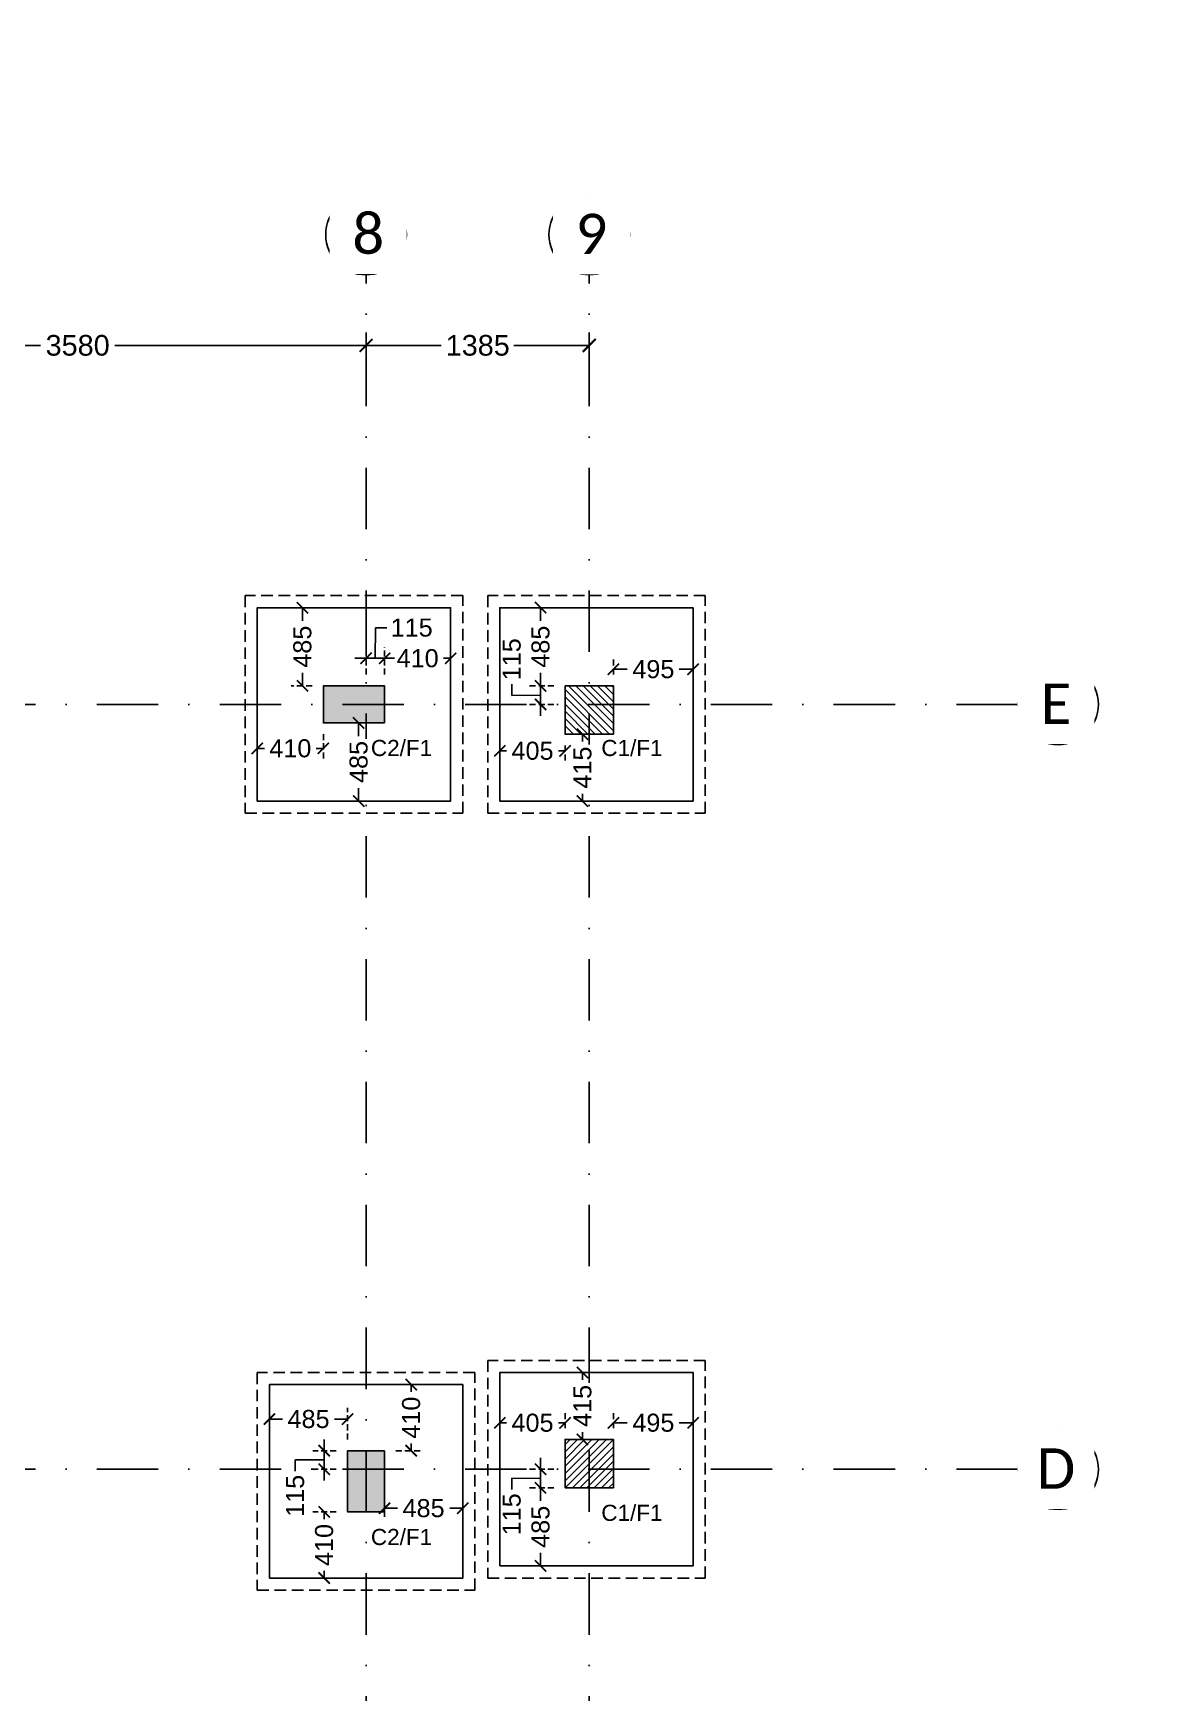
# Model space of a CAD drawing. Header units: millimetres. Extents: x -176651 to 954389, y -469666 to 486614.
# Drawn here: x 831881 to 838929, y 175768 to 186064 of the extents above; entities that cross this region are included whole.
import ezdxf
from ezdxf.xclip import XClip

# ---------------------------------------------------------------- set-up
doc = ezdxf.new("R2010")
doc.units = ezdxf.units.MM
doc.header["$LTSCALE"] = 150
doc.header["$XCLIPFRAME"] = 2
for name, pattern in [('1625E_Grid$0$DASHDOTX2', [50.8, 25.4, -12.7, 0, -12.7]), ('3BHK-W(SB)$0$HIDDEN', [0.375, 0.25, -0.125]), ('HIDDEN2', [4.7625, 3.175, -1.5875])]:
    doc.linetypes.add(name, pattern=pattern)
for name, color, linetype in [('1625E_Columns$0$ad-Column', 3, 'Continuous'), ('1625E_Columns$0$ad-Column Hatch', 125, 'Continuous'), ('1625E_Columns$0$ad-RCC', 3, 'Continuous'), ('1625E_Columns$0$ad-RCC Hatch', 125, 'Continuous'), ('1625E_Grid$0$ad-Grid', 8, '1625E_Grid$0$DASHDOTX2'), ('1625E_Grid$0$ad-Text main', 7, 'Continuous'), ('ad-Footing line', 2, 'Continuous'), ('ad-Foundation text', 4, 'Continuous'), ('ad-Internal Dimensions', 6, 'Continuous'), ('ad-PCC line', 8, 'HIDDEN2'), ("Plot's Boundary$0$ad-Road", 8, 'Continuous'), ("Plot's Boundary$0$ad-Road Hatch", 8, 'Continuous')]:
    doc.layers.add(name, color=color, linetype=linetype)
doc.layers.add('1625E_Grid$0$ad-Dimension', color=7, linetype='Continuous', lineweight=0, true_color=0x0000f9)
doc.styles.add('1625E_Grid$0$Standard', font='arial.ttf')
doc.styles.get("Standard").update_dxf_attribs({"font": 'arial.ttf'})
doc.dimstyles.new('1625E_Grid$0$A-75-DIM-INT (Framing)', dxfattribs={"dimscale": 100, "dimtxt": 1.6, "dimasz": 1, "dimexe": 1, "dimexo": 1, "dimgap": 0.5, "dimtad": 0, "dimdec": 0, "dimdsep": 46, "dimtxsty": '1625E_Grid$0$Standard', "dimblk": '1625E_Grid$0$_ArchTick', "dimcen": 0.025, "dimclrd": 5, "dimclre": 5, "dimclrt": 256, "dimazin": 2, "dimtfac": 1, "dimtdec": 0, "dimtmove": 1, "dimatfit": 0, "dimldrblk": '1625E_Grid$0$_ArchTick', "dimfxl": 1, "dimfxlon": 1, "dimtfill": 1, "dimtolj": 1, "dimtzin": 0, "dimarcsym": 0})
doc.dimstyles.new('A-75-DIM-INT (Framing)', dxfattribs={"dimscale": 100, "dimtxt": 1.6, "dimasz": 1, "dimexe": 1, "dimexo": 1, "dimgap": 0.5, "dimtad": 0, "dimdec": 0, "dimdsep": 46, "dimtxsty": 'Standard', "dimblk": 'ARCHTICK', "dimcen": 0.025, "dimclrd": 5, "dimclre": 5, "dimclrt": 256, "dimazin": 2, "dimtfac": 1, "dimtdec": 0, "dimtmove": 1, "dimatfit": 0, "dimldrblk": 'ARCHTICK', "dimfxl": 1, "dimfxlon": 1, "dimtfill": 1, "dimtolj": 1, "dimtzin": 0, "dimarcsym": 0})

# ---------------------------------------------------------------- blocks, each defined once
blk = doc.blocks.new('1625E_Grid$0$_ArchTick')
at = {"color": 0, "linetype": 'ByBlock', "const_width": 0.15}
blk.add_lwpolyline([(-0.5, -0.5), (0.5, 0.5)], dxfattribs=at)
blk = doc.blocks.new('*D253')
at = {"layer": '1625E_Grid$0$ad-Dimension', "lineweight": -2, "transparency": 16777216}
for p, q in [((8425, 15432), (8425, 15812)), ((12005, 15432), (12005, 15812)), ((8425, 15732), (9984, 15732)), ((12005, 15732), (10446, 15732))]:
    blk.add_line(p, q, dxfattribs=at)
at = {"layer": 'Defpoints', "color": 0, "transparency": 16777216}
for p in [(12005, 15732), (8425, 15352), (12005, 15352)]:
    blk.add_point(p, dxfattribs=at)
at = {"layer": '1625E_Grid$0$ad-Dimension', "lineweight": -2, "transparency": 16777216, "xscale": 80, "yscale": 80, "zscale": 80, "rotation": 180}
blk.add_blockref('1625E_Grid$0$_ArchTick', (8425, 15732), dxfattribs=at)
at = {"layer": '1625E_Grid$0$ad-Dimension', "lineweight": -2, "transparency": 16777216, "xscale": 80, "yscale": 80, "zscale": 80}
blk.add_blockref('1625E_Grid$0$_ArchTick', (12005, 15732), dxfattribs=at)
at = {"layer": '1625E_Grid$0$ad-Dimension', "transparency": 16777216, "insert": (10215, 15732), "char_height": 128, "attachment_point": 5, "style": '1625E_Grid$0$Standard', "bg_fill": 3, "box_fill_scale": 1.1, "bg_fill_color": 256, "bg_fill_true_color": 13158600, "bg_fill_transparency": 0}
blk.add_mtext('\\A1;3580', dxfattribs=at)
blk = doc.blocks.new('*D254')
at = {"layer": '1625E_Grid$0$ad-Dimension', "lineweight": -2, "transparency": 16777216}
for p, q in [((12005, 15432), (12005, 15812)), ((13390, 15432), (13390, 15812)), ((12005, 15732), (12472, 15732)), ((13390, 15732), (12923, 15732))]:
    blk.add_line(p, q, dxfattribs=at)
at = {"layer": 'Defpoints', "color": 0, "transparency": 16777216}
for p in [(13390, 15732), (12005, 15352), (13390, 15352)]:
    blk.add_point(p, dxfattribs=at)
at = {"layer": '1625E_Grid$0$ad-Dimension', "lineweight": -2, "transparency": 16777216, "xscale": 80, "yscale": 80, "zscale": 80, "rotation": 180}
blk.add_blockref('1625E_Grid$0$_ArchTick', (12005, 15732), dxfattribs=at)
at = {"layer": '1625E_Grid$0$ad-Dimension', "lineweight": -2, "transparency": 16777216, "xscale": 80, "yscale": 80, "zscale": 80}
blk.add_blockref('1625E_Grid$0$_ArchTick', (13390, 15732), dxfattribs=at)
at = {"layer": '1625E_Grid$0$ad-Dimension', "transparency": 16777216, "insert": (12698, 15732), "char_height": 128, "attachment_point": 5, "style": '1625E_Grid$0$Standard', "bg_fill": 3, "box_fill_scale": 1.1, "bg_fill_color": 256, "bg_fill_true_color": 13158600, "bg_fill_transparency": 0}
blk.add_mtext('\\A1;1385', dxfattribs=at)
blk = doc.blocks.new('1625E_Columns$0$A$C42b14ea2')
at = {"layer": '1625E_Columns$0$ad-RCC Hatch', "transparency": 33554687}
h = blk.add_hatch(dxfattribs=at)
h.set_pattern_fill('ANSI31', color=256, scale=10)
h.set_pattern_definition([(45, (13250, 8645), (-22.45064, 22.45064), [])])
h.paths.add_polyline_path([(0, 0), (300, 0), (300, 300), (0, 300)])
at = {"layer": '1625E_Columns$0$ad-RCC'}
blk.add_lwpolyline([(0, 0), (300, 0), (300, 300), (0, 300)], close=True, dxfattribs=at)
blk = doc.blocks.new('1625E_Columns$0$zw$6AA0')
at = {"layer": '1625E_Columns$0$ad-Column Hatch', "transparency": 33554687}
h = blk.add_hatch(color=256, dxfattribs=at)
h.dxf.hatch_style = 1
h.paths.add_polyline_path([(0, -230), (380, -230), (380, 0), (0, 0)])
at = {"layer": '1625E_Columns$0$ad-Column'}
blk.add_lwpolyline([(0, -230), (380, -230), (380, 0), (0, 0)], close=True, dxfattribs=at)
blk = doc.blocks.new('1625E_Columns')
at = {"layer": '1625E_Columns$0$ad-Column', "xscale": -1}
for p, rotation in [((12120, 13620), 359.9999999999997), ((11890, 8875), 90)]:
    blk.add_blockref('1625E_Columns$0$zw$6AA0', p, dxfattribs=dict(at, rotation=rotation))
at = {"layer": '1625E_Columns$0$ad-RCC', "xscale": -1, "rotation": 180}
blk.add_blockref('1625E_Columns$0$A$C42b14ea2', (13240, 13620), dxfattribs=at)
at = {"layer": '1625E_Columns$0$ad-RCC'}
blk.add_blockref('1625E_Columns$0$A$C42b14ea2', (13240, 8645), dxfattribs=at)
blk = doc.blocks.new('zw$D00E')
at = {"layer": 'ad-Footing line'}
for points in [[(-790, -715), (410, -715), (410, 485), (-790, 485)], [(715, -715), (1915, -715), (1915, 485), (715, 485)], [(715, -5460), (1915, -5460), (1915, -4260), (715, -4260)], [(-715, -5535), (485, -5535), (485, -4335), (-715, -4335)]]:
    blk.add_lwpolyline(points, close=True, dxfattribs=at)
at = {"layer": 'ad-PCC line', "ltscale": 0.15}
for points in [[(-865, -790), (485, -790), (485, 560), (-865, 560)], [(640, -790), (1990, -790), (1990, 560), (640, 560)], [(640, -5535), (1990, -5535), (1990, -4185), (640, -4185)], [(-790, -5610), (560, -5610), (560, -4260), (-790, -4260)]]:
    blk.add_lwpolyline(points, close=True, dxfattribs=at)
blk = doc.blocks.new('zw$3F63')
at = {"layer": 'ad-Foundation text', "char_height": 100, "width": 349.31, "attachment_point": 5}
for s, insert in [('\\pxt5;C2/F1', (105, -386)), ('\\pxt5;C1/F1', (1535, -386)), ('\\pxt5;C1/F1', (1535, -5131)), ('\\pxt5;C2/F1', (105, -5281))]:
    blk.add_mtext(s, dxfattribs=dict(at, insert=insert))
blk = doc.blocks.new('_ArchTick')
at = {"color": 0, "linetype": 'ByBlock', "const_width": 0.15}
blk.add_lwpolyline([(-0.5, -0.5), (0.5, 0.5)], dxfattribs=at)
blk = doc.blocks.new('*D17')
at = {"layer": 'ad-Internal Dimensions', "linetype": '3BHK-W(SB)$0$HIDDEN', "lineweight": -2, "transparency": 16777216}
for p, q in [((70, -4335), (235, -4335)), ((70, -4745), (235, -4745))]:
    blk.add_line(p, q, dxfattribs=at)
at = {"layer": 'ad-Internal Dimensions', "lineweight": -2, "transparency": 16777216}
for p, q in [((165, -4335), (165, -4379)), ((165, -4745), (165, -4701))]:
    blk.add_line(p, q, dxfattribs=at)
at = {"layer": 'Defpoints', "color": 0, "transparency": 16777216}
for p in [(0, -4335), (165, -4335), (0, -4745)]:
    blk.add_point(p, dxfattribs=at)
at = {"layer": 'ad-Internal Dimensions', "lineweight": -2, "transparency": 16777216, "xscale": 70, "yscale": 70, "zscale": 70}
for p, rotation in [((165, -4335), 90), ((165, -4745), 270)]:
    blk.add_blockref('_ArchTick', p, dxfattribs=dict(at, rotation=rotation))
at = {"layer": 'ad-Internal Dimensions', "transparency": 16777216, "insert": (165, -4540), "char_height": 112, "attachment_point": 5, "rotation": 90, "bg_fill": 3, "box_fill_scale": 1.1, "bg_fill_color": 257, "bg_fill_transparency": 0}
blk.add_mtext('\\A1;410', dxfattribs=at)
blk = doc.blocks.new('*D18')
at = {"layer": 'ad-Internal Dimensions', "lineweight": -2, "transparency": 16777216}
for p, q in [((-375, -4745), (-375, -4675)), ((-555, -4871), (-555, -4801)), ((-555, -4801), (-375, -4802)), ((-375, -4745), (-375, -4860)), ((-375, -4860), (-375, -4930))]:
    blk.add_line(p, q, dxfattribs=at)
at = {"layer": 'ad-Internal Dimensions', "linetype": '3BHK-W(SB)$0$HIDDEN', "lineweight": -2, "transparency": 16777216}
for p, q in [((-300, -4745), (-445, -4745)), ((-300, -4860), (-445, -4860))]:
    blk.add_line(p, q, dxfattribs=at)
at = {"layer": 'Defpoints', "color": 0, "transparency": 16777216}
for p in [(-230, -4745), (-375, -4860), (-230, -4860)]:
    blk.add_point(p, dxfattribs=at)
at = {"layer": 'ad-Internal Dimensions', "lineweight": -2, "transparency": 16777216, "xscale": 70, "yscale": 70, "zscale": 70}
for p, rotation in [((-375, -4745), 270), ((-375, -4860), 90)]:
    blk.add_blockref('_ArchTick', p, dxfattribs=dict(at, rotation=rotation))
at = {"layer": 'ad-Internal Dimensions', "transparency": 16777216, "insert": (-555, -5025), "char_height": 112, "attachment_point": 5, "rotation": 90, "bg_fill": 3, "box_fill_scale": 1.1, "bg_fill_color": 257, "bg_fill_transparency": 0}
blk.add_mtext('\\A1;115', dxfattribs=at)
blk = doc.blocks.new('*D19')
at = {"layer": 'ad-Internal Dimensions', "linetype": '3BHK-W(SB)$0$HIDDEN', "lineweight": -2, "transparency": 16777216}
for p, q in [((-300, -5125), (-445, -5125)), ((-300, -5535), (-445, -5535))]:
    blk.add_line(p, q, dxfattribs=at)
at = {"layer": 'ad-Internal Dimensions', "lineweight": -2, "transparency": 16777216}
for p, q in [((-375, -5125), (-375, -5169)), ((-375, -5535), (-375, -5491))]:
    blk.add_line(p, q, dxfattribs=at)
at = {"layer": 'Defpoints', "color": 0, "transparency": 16777216}
for p in [(-230, -5125), (-375, -5535), (-230, -5535)]:
    blk.add_point(p, dxfattribs=at)
at = {"layer": 'ad-Internal Dimensions', "lineweight": -2, "transparency": 16777216, "xscale": 70, "yscale": 70, "zscale": 70}
for p, rotation in [((-375, -5125), 90), ((-375, -5535), 270)]:
    blk.add_blockref('_ArchTick', p, dxfattribs=dict(at, rotation=rotation))
at = {"layer": 'ad-Internal Dimensions', "transparency": 16777216, "insert": (-375, -5330), "char_height": 112, "attachment_point": 5, "rotation": 90, "bg_fill": 3, "box_fill_scale": 1.1, "bg_fill_color": 257, "bg_fill_transparency": 0}
blk.add_mtext('\\A1;410', dxfattribs=at)
blk = doc.blocks.new('*D20')
at = {"layer": 'ad-Internal Dimensions', "linetype": '3BHK-W(SB)$0$HIDDEN', "lineweight": -2, "transparency": 16777216}
for p, q in [((-715, -4675), (-715, -4479)), ((-230, -4675), (-230, -4479))]:
    blk.add_line(p, q, dxfattribs=at)
at = {"layer": 'ad-Internal Dimensions', "lineweight": -2, "transparency": 16777216}
for p, q in [((-715, -4549), (-634, -4549)), ((-230, -4549), (-311, -4549))]:
    blk.add_line(p, q, dxfattribs=at)
at = {"layer": 'Defpoints', "color": 0, "transparency": 16777216}
for p in [(-715, -4549), (-715, -4745), (-230, -4745)]:
    blk.add_point(p, dxfattribs=at)
at = {"layer": 'ad-Internal Dimensions', "lineweight": -2, "transparency": 16777216, "xscale": 70, "yscale": 70, "zscale": 70, "rotation": 180}
blk.add_blockref('_ArchTick', (-715, -4549), dxfattribs=at)
at = {"layer": 'ad-Internal Dimensions', "lineweight": -2, "transparency": 16777216, "xscale": 70, "yscale": 70, "zscale": 70}
blk.add_blockref('_ArchTick', (-230, -4549), dxfattribs=at)
at = {"layer": 'ad-Internal Dimensions', "transparency": 16777216, "insert": (-472, -4549), "char_height": 112, "attachment_point": 5, "bg_fill": 3, "box_fill_scale": 1.1, "bg_fill_color": 257, "bg_fill_transparency": 0}
blk.add_mtext('\\A1;485', dxfattribs=at)
blk = doc.blocks.new('*D21')
at = {"layer": 'ad-Internal Dimensions', "linetype": '3BHK-W(SB)$0$HIDDEN', "lineweight": -2, "transparency": 16777216}
for p, q in [((0, -5005), (0, -5172)), ((485, -5005), (485, -5172))]:
    blk.add_line(p, q, dxfattribs=at)
at = {"layer": 'ad-Internal Dimensions', "lineweight": -2, "transparency": 16777216}
for p, q in [((0, -5102), (81, -5102)), ((485, -5102), (404, -5102))]:
    blk.add_line(p, q, dxfattribs=at)
at = {"layer": 'Defpoints', "color": 0, "transparency": 16777216}
for p in [(0, -4935), (485, -4935), (485, -5102)]:
    blk.add_point(p, dxfattribs=at)
at = {"layer": 'ad-Internal Dimensions', "lineweight": -2, "transparency": 16777216, "xscale": 70, "yscale": 70, "zscale": 70, "rotation": 180}
blk.add_blockref('_ArchTick', (0, -5102), dxfattribs=at)
at = {"layer": 'ad-Internal Dimensions', "lineweight": -2, "transparency": 16777216, "xscale": 70, "yscale": 70, "zscale": 70}
blk.add_blockref('_ArchTick', (485, -5102), dxfattribs=at)
at = {"layer": 'ad-Internal Dimensions', "transparency": 16777216, "insert": (242, -5102), "char_height": 112, "attachment_point": 5, "bg_fill": 3, "box_fill_scale": 1.1, "bg_fill_color": 257, "bg_fill_transparency": 0}
blk.add_mtext('\\A1;485', dxfattribs=at)
blk = doc.blocks.new('*D31')
at = {"layer": 'ad-Internal Dimensions', "lineweight": -2, "transparency": 16777216}
for p, q in [((968, -4860), (968, -4790)), ((789, -4986), (789, -4916)), ((789, -4916), (968, -4918)), ((968, -4975), (968, -4860)), ((968, -4975), (968, -5045))]:
    blk.add_line(p, q, dxfattribs=at)
at = {"layer": 'ad-Internal Dimensions', "linetype": '3BHK-W(SB)$0$HIDDEN', "lineweight": -2, "transparency": 16777216}
for p, q in [((1050, -4860), (898, -4860)), ((1050, -4975), (898, -4975))]:
    blk.add_line(p, q, dxfattribs=at)
at = {"layer": 'Defpoints', "color": 0, "transparency": 16777216}
for p in [(968, -4860), (1120, -4860), (1120, -4975)]:
    blk.add_point(p, dxfattribs=at)
at = {"layer": 'ad-Internal Dimensions', "lineweight": -2, "transparency": 16777216, "xscale": 70, "yscale": 70, "zscale": 70}
for p, rotation in [((968, -4860), 270), ((968, -4975), 90)]:
    blk.add_blockref('_ArchTick', p, dxfattribs=dict(at, rotation=rotation))
at = {"layer": 'ad-Internal Dimensions', "transparency": 16777216, "insert": (789, -5140), "char_height": 112, "attachment_point": 5, "rotation": 90, "bg_fill": 3, "box_fill_scale": 1.1, "bg_fill_color": 257, "bg_fill_transparency": 0}
blk.add_mtext('\\A1;115', dxfattribs=at)
blk = doc.blocks.new('*D32')
at = {"layer": 'ad-Internal Dimensions', "linetype": '3BHK-W(SB)$0$HIDDEN', "lineweight": -2, "transparency": 16777216}
for p, q in [((1050, -4975), (898, -4975)), ((1060, -5460), (898, -5460))]:
    blk.add_line(p, q, dxfattribs=at)
at = {"layer": 'ad-Internal Dimensions', "lineweight": -2, "transparency": 16777216}
for p, q in [((968, -4975), (968, -5056)), ((968, -5460), (968, -5379))]:
    blk.add_line(p, q, dxfattribs=at)
at = {"layer": 'Defpoints', "color": 0, "transparency": 16777216}
for p in [(1120, -4975), (968, -5460), (1130, -5460)]:
    blk.add_point(p, dxfattribs=at)
at = {"layer": 'ad-Internal Dimensions', "lineweight": -2, "transparency": 16777216, "xscale": 70, "yscale": 70, "zscale": 70}
for p, rotation in [((968, -4975), 90), ((968, -5460), 270)]:
    blk.add_blockref('_ArchTick', p, dxfattribs=dict(at, rotation=rotation))
at = {"layer": 'ad-Internal Dimensions', "transparency": 16777216, "insert": (968, -5217), "char_height": 112, "attachment_point": 5, "rotation": 90, "bg_fill": 3, "box_fill_scale": 1.1, "bg_fill_color": 257, "bg_fill_transparency": 0}
blk.add_mtext('\\A1;485', dxfattribs=at)
blk = doc.blocks.new('*D33')
at = {"layer": 'ad-Internal Dimensions', "linetype": '3BHK-W(SB)$0$HIDDEN', "lineweight": -2, "transparency": 16777216}
for p, q in [((1200, -4260), (1298, -4260)), ((1190, -4675), (1298, -4675))]:
    blk.add_line(p, q, dxfattribs=at)
at = {"layer": 'ad-Internal Dimensions', "lineweight": -2, "transparency": 16777216}
for p, q in [((1228, -4260), (1228, -4306)), ((1228, -4675), (1228, -4629))]:
    blk.add_line(p, q, dxfattribs=at)
at = {"layer": 'Defpoints', "color": 0, "transparency": 16777216}
for p in [(1130, -4260), (1228, -4260), (1120, -4675)]:
    blk.add_point(p, dxfattribs=at)
at = {"layer": 'ad-Internal Dimensions', "lineweight": -2, "transparency": 16777216, "xscale": 70, "yscale": 70, "zscale": 70}
for p, rotation in [((1228, -4260), 90), ((1228, -4675), 270)]:
    blk.add_blockref('_ArchTick', p, dxfattribs=dict(at, rotation=rotation))
at = {"layer": 'ad-Internal Dimensions', "transparency": 16777216, "insert": (1228, -4467), "char_height": 112, "attachment_point": 5, "rotation": 90, "bg_fill": 3, "box_fill_scale": 1.1, "bg_fill_color": 257, "bg_fill_transparency": 0}
blk.add_mtext('\\A1;415', dxfattribs=at)
blk = doc.blocks.new('*D34')
at = {"layer": 'ad-Internal Dimensions', "linetype": '3BHK-W(SB)$0$HIDDEN', "lineweight": -2, "transparency": 16777216}
for p, q in [((1420, -4605), (1420, -4502)), ((1915, -4605), (1915, -4502))]:
    blk.add_line(p, q, dxfattribs=at)
at = {"layer": 'ad-Internal Dimensions', "lineweight": -2, "transparency": 16777216}
for p, q in [((1420, -4572), (1506, -4572)), ((1915, -4572), (1829, -4572))]:
    blk.add_line(p, q, dxfattribs=at)
at = {"layer": 'Defpoints', "color": 0, "transparency": 16777216}
for p in [(1915, -4572), (1420, -4675), (1915, -4675)]:
    blk.add_point(p, dxfattribs=at)
at = {"layer": 'ad-Internal Dimensions', "lineweight": -2, "transparency": 16777216, "xscale": 70, "yscale": 70, "zscale": 70, "rotation": 180}
blk.add_blockref('_ArchTick', (1420, -4572), dxfattribs=at)
at = {"layer": 'ad-Internal Dimensions', "lineweight": -2, "transparency": 16777216, "xscale": 70, "yscale": 70, "zscale": 70}
blk.add_blockref('_ArchTick', (1915, -4572), dxfattribs=at)
at = {"layer": 'ad-Internal Dimensions', "transparency": 16777216, "insert": (1668, -4572), "char_height": 112, "attachment_point": 5, "bg_fill": 3, "box_fill_scale": 1.1, "bg_fill_color": 257, "bg_fill_transparency": 0}
blk.add_mtext('\\A1;495', dxfattribs=at)
blk = doc.blocks.new('*D35')
at = {"layer": 'ad-Internal Dimensions', "linetype": '3BHK-W(SB)$0$HIDDEN', "lineweight": -2, "transparency": 16777216}
for p, q in [((715, -4605), (715, -4502)), ((1120, -4605), (1120, -4502))]:
    blk.add_line(p, q, dxfattribs=at)
at = {"layer": 'ad-Internal Dimensions', "lineweight": -2, "transparency": 16777216}
for p, q in [((715, -4572), (756, -4572)), ((1120, -4572), (1079, -4572))]:
    blk.add_line(p, q, dxfattribs=at)
at = {"layer": 'Defpoints', "color": 0, "transparency": 16777216}
for p in [(715, -4572), (715, -4675), (1120, -4675)]:
    blk.add_point(p, dxfattribs=at)
at = {"layer": 'ad-Internal Dimensions', "lineweight": -2, "transparency": 16777216, "xscale": 70, "yscale": 70, "zscale": 70, "rotation": 180}
blk.add_blockref('_ArchTick', (715, -4572), dxfattribs=at)
at = {"layer": 'ad-Internal Dimensions', "lineweight": -2, "transparency": 16777216, "xscale": 70, "yscale": 70, "zscale": 70}
blk.add_blockref('_ArchTick', (1120, -4572), dxfattribs=at)
at = {"layer": 'ad-Internal Dimensions', "transparency": 16777216, "insert": (918, -4572), "char_height": 112, "attachment_point": 5, "bg_fill": 3, "box_fill_scale": 1.1, "bg_fill_color": 257, "bg_fill_transparency": 0}
blk.add_mtext('\\A1;405', dxfattribs=at)
blk = doc.blocks.new('*D36')
at = {"layer": 'ad-Internal Dimensions', "lineweight": -2, "transparency": 16777216}
for p, q in [((789, 11), (789, -59)), ((968, 0), (968, 70)), ((968, 0), (968, -115)), ((789, -59), (968, -57)), ((968, -115), (968, -185))]:
    blk.add_line(p, q, dxfattribs=at)
at = {"layer": 'ad-Internal Dimensions', "linetype": '3BHK-W(SB)$0$HIDDEN', "lineweight": -2, "transparency": 16777216}
for p, q in [((1050, 0), (898, 0)), ((1050, -115), (898, -115))]:
    blk.add_line(p, q, dxfattribs=at)
at = {"layer": 'Defpoints', "color": 0, "transparency": 16777216}
for p in [(1120, 0), (968, -115), (1120, -115)]:
    blk.add_point(p, dxfattribs=at)
at = {"layer": 'ad-Internal Dimensions', "lineweight": -2, "transparency": 16777216, "xscale": 70, "yscale": 70, "zscale": 70}
for p, rotation in [((968, 0), 270), ((968, -115), 90)]:
    blk.add_blockref('_ArchTick', p, dxfattribs=dict(at, rotation=rotation))
at = {"layer": 'ad-Internal Dimensions', "transparency": 16777216, "insert": (789, 165), "char_height": 112, "attachment_point": 5, "rotation": 90, "bg_fill": 3, "box_fill_scale": 1.1, "bg_fill_color": 257, "bg_fill_transparency": 0}
blk.add_mtext('\\A1;115', dxfattribs=at)
blk = doc.blocks.new('*D37')
at = {"layer": 'ad-Internal Dimensions', "linetype": '3BHK-W(SB)$0$HIDDEN', "lineweight": -2, "transparency": 16777216}
for p, q in [((1060, 485), (898, 485)), ((1050, 0), (898, 0))]:
    blk.add_line(p, q, dxfattribs=at)
at = {"layer": 'ad-Internal Dimensions', "lineweight": -2, "transparency": 16777216}
for p, q in [((968, 485), (968, 404)), ((968, 0), (968, 81))]:
    blk.add_line(p, q, dxfattribs=at)
at = {"layer": 'Defpoints', "color": 0, "transparency": 16777216}
for p in [(968, 485), (1130, 485), (1120, 0)]:
    blk.add_point(p, dxfattribs=at)
at = {"layer": 'ad-Internal Dimensions', "lineweight": -2, "transparency": 16777216, "xscale": 70, "yscale": 70, "zscale": 70}
for p, rotation in [((968, 485), 89.99999999999999), ((968, 0), 270)]:
    blk.add_blockref('_ArchTick', p, dxfattribs=dict(at, rotation=rotation))
at = {"layer": 'ad-Internal Dimensions', "transparency": 16777216, "insert": (968, 243), "char_height": 112, "attachment_point": 5, "rotation": 90, "bg_fill": 3, "box_fill_scale": 1.1, "bg_fill_color": 257, "bg_fill_transparency": 0}
blk.add_mtext('\\A1;485', dxfattribs=at)
blk = doc.blocks.new('*D38')
at = {"layer": 'ad-Internal Dimensions', "linetype": '3BHK-W(SB)$0$HIDDEN', "lineweight": -2, "transparency": 16777216}
for p, q in [((1200, -300), (1298, -300)), ((1200, -715), (1298, -715))]:
    blk.add_line(p, q, dxfattribs=at)
at = {"layer": 'ad-Internal Dimensions', "lineweight": -2, "transparency": 16777216}
for p, q in [((1228, -300), (1228, -346)), ((1228, -715), (1228, -669))]:
    blk.add_line(p, q, dxfattribs=at)
at = {"layer": 'Defpoints', "color": 0, "transparency": 16777216}
for p in [(1130, -300), (1130, -715), (1228, -715)]:
    blk.add_point(p, dxfattribs=at)
at = {"layer": 'ad-Internal Dimensions', "lineweight": -2, "transparency": 16777216, "xscale": 70, "yscale": 70, "zscale": 70}
for p, rotation in [((1228, -300), 90), ((1228, -715), 270)]:
    blk.add_blockref('_ArchTick', p, dxfattribs=dict(at, rotation=rotation))
at = {"layer": 'ad-Internal Dimensions', "transparency": 16777216, "insert": (1228, -507), "char_height": 112, "attachment_point": 5, "rotation": 90, "bg_fill": 3, "box_fill_scale": 1.1, "bg_fill_color": 257, "bg_fill_transparency": 0}
blk.add_mtext('\\A1;415', dxfattribs=at)
blk = doc.blocks.new('*D39')
at = {"layer": 'ad-Internal Dimensions', "linetype": '3BHK-W(SB)$0$HIDDEN', "lineweight": -2, "transparency": 16777216}
for p, q in [((1420, 70), (1420, 173)), ((1915, 70), (1915, 173))]:
    blk.add_line(p, q, dxfattribs=at)
at = {"layer": 'ad-Internal Dimensions', "lineweight": -2, "transparency": 16777216}
for p, q in [((1420, 103), (1506, 103)), ((1915, 103), (1829, 103))]:
    blk.add_line(p, q, dxfattribs=at)
at = {"layer": 'Defpoints', "color": 0, "transparency": 16777216}
for p in [(1915, 103), (1420, 0), (1915, 0)]:
    blk.add_point(p, dxfattribs=at)
at = {"layer": 'ad-Internal Dimensions', "lineweight": -2, "transparency": 16777216, "xscale": 70, "yscale": 70, "zscale": 70, "rotation": 180}
blk.add_blockref('_ArchTick', (1420, 103), dxfattribs=at)
at = {"layer": 'ad-Internal Dimensions', "lineweight": -2, "transparency": 16777216, "xscale": 70, "yscale": 70, "zscale": 70}
blk.add_blockref('_ArchTick', (1915, 103), dxfattribs=at)
at = {"layer": 'ad-Internal Dimensions', "transparency": 16777216, "insert": (1668, 103), "char_height": 112, "attachment_point": 5, "bg_fill": 3, "box_fill_scale": 1.1, "bg_fill_color": 257, "bg_fill_transparency": 0}
blk.add_mtext('\\A1;495', dxfattribs=at)
blk = doc.blocks.new('*D40')
at = {"layer": 'ad-Internal Dimensions', "linetype": '3BHK-W(SB)$0$HIDDEN', "lineweight": -2, "transparency": 16777216}
for p, q in [((715, -370), (715, -473)), ((1120, -370), (1120, -473))]:
    blk.add_line(p, q, dxfattribs=at)
at = {"layer": 'ad-Internal Dimensions', "lineweight": -2, "transparency": 16777216}
for p, q in [((715, -403), (756, -403)), ((1120, -403), (1079, -403))]:
    blk.add_line(p, q, dxfattribs=at)
at = {"layer": 'Defpoints', "color": 0, "transparency": 16777216}
for p in [(715, -300), (1120, -300), (715, -403)]:
    blk.add_point(p, dxfattribs=at)
at = {"layer": 'ad-Internal Dimensions', "lineweight": -2, "transparency": 16777216, "xscale": 70, "yscale": 70, "zscale": 70, "rotation": 180}
blk.add_blockref('_ArchTick', (715, -403), dxfattribs=at)
at = {"layer": 'ad-Internal Dimensions', "lineweight": -2, "transparency": 16777216, "xscale": 70, "yscale": 70, "zscale": 70}
blk.add_blockref('_ArchTick', (1120, -403), dxfattribs=at)
at = {"layer": 'ad-Internal Dimensions', "transparency": 16777216, "insert": (918, -403), "char_height": 112, "attachment_point": 5, "bg_fill": 3, "box_fill_scale": 1.1, "bg_fill_color": 257, "bg_fill_transparency": 0}
blk.add_mtext('\\A1;405', dxfattribs=at)
blk = doc.blocks.new('*D74')
at = {"layer": 'ad-Internal Dimensions', "lineweight": -2, "transparency": 16777216}
for p, q in [((-56, 361), (-58, 171)), ((14, 361), (-56, 361)), ((-115, 171), (-185, 171)), ((0, 171), (-115, 171)), ((0, 171), (70, 171))]:
    blk.add_line(p, q, dxfattribs=at)
at = {"layer": 'ad-Internal Dimensions', "linetype": '3BHK-W(SB)$0$HIDDEN', "lineweight": -2, "transparency": 16777216}
for p, q in [((-115, 70), (-115, 241)), ((0, 70), (0, 241))]:
    blk.add_line(p, q, dxfattribs=at)
at = {"layer": 'Defpoints', "color": 0, "transparency": 16777216}
for p in [(-115, 171), (-115, 0), (0, 0)]:
    blk.add_point(p, dxfattribs=at)
at = {"layer": 'ad-Internal Dimensions', "lineweight": -2, "transparency": 16777216, "xscale": 70, "yscale": 70, "zscale": 70}
blk.add_blockref('_ArchTick', (-115, 171), dxfattribs=at)
at = {"layer": 'ad-Internal Dimensions', "lineweight": -2, "transparency": 16777216, "xscale": 70, "yscale": 70, "zscale": 70, "rotation": 180}
blk.add_blockref('_ArchTick', (0, 171), dxfattribs=at)
at = {"layer": 'ad-Internal Dimensions', "transparency": 16777216, "insert": (168, 361), "char_height": 112, "attachment_point": 5, "bg_fill": 3, "box_fill_scale": 1.1, "bg_fill_color": 257, "bg_fill_transparency": 0}
blk.add_mtext('\\A1;115', dxfattribs=at)
blk = doc.blocks.new('*D75')
at = {"layer": 'ad-Internal Dimensions', "linetype": '3BHK-W(SB)$0$HIDDEN', "lineweight": -2, "transparency": 16777216}
for p, q in [((-161, -230), (-231, -230)), ((-161, -715), (-231, -715))]:
    blk.add_line(p, q, dxfattribs=at)
at = {"layer": 'ad-Internal Dimensions', "lineweight": -2, "transparency": 16777216}
for p, q in [((-161, -230), (-161, -311)), ((-161, -715), (-161, -634))]:
    blk.add_line(p, q, dxfattribs=at)
at = {"layer": 'Defpoints', "color": 0, "transparency": 16777216}
for p in [(-100, -230), (-161, -715), (-100, -715)]:
    blk.add_point(p, dxfattribs=at)
at = {"layer": 'ad-Internal Dimensions', "lineweight": -2, "transparency": 16777216, "xscale": 70, "yscale": 70, "zscale": 70}
for p, rotation in [((-161, -230), 90), ((-161, -715), 270)]:
    blk.add_blockref('_ArchTick', p, dxfattribs=dict(at, rotation=rotation))
at = {"layer": 'ad-Internal Dimensions', "transparency": 16777216, "insert": (-161, -472), "char_height": 112, "attachment_point": 5, "rotation": 90, "bg_fill": 3, "box_fill_scale": 1.1, "bg_fill_color": 257, "bg_fill_transparency": 0}
blk.add_mtext('\\A1;485', dxfattribs=at)
blk = doc.blocks.new('*D76')
at = {"layer": 'ad-Internal Dimensions', "linetype": '3BHK-W(SB)$0$HIDDEN', "lineweight": -2, "transparency": 16777216}
for p, q in [((-790, -300), (-790, -458)), ((-380, -300), (-380, -458))]:
    blk.add_line(p, q, dxfattribs=at)
at = {"layer": 'ad-Internal Dimensions', "lineweight": -2, "transparency": 16777216}
for p, q in [((-790, -388), (-746, -388)), ((-380, -388), (-424, -388))]:
    blk.add_line(p, q, dxfattribs=at)
at = {"layer": 'Defpoints', "color": 0, "transparency": 16777216}
for p in [(-790, -230), (-380, -230), (-790, -388)]:
    blk.add_point(p, dxfattribs=at)
at = {"layer": 'ad-Internal Dimensions', "lineweight": -2, "transparency": 16777216, "xscale": 70, "yscale": 70, "zscale": 70, "rotation": 180}
blk.add_blockref('_ArchTick', (-790, -388), dxfattribs=at)
at = {"layer": 'ad-Internal Dimensions', "lineweight": -2, "transparency": 16777216, "xscale": 70, "yscale": 70, "zscale": 70}
blk.add_blockref('_ArchTick', (-380, -388), dxfattribs=at)
at = {"layer": 'ad-Internal Dimensions', "transparency": 16777216, "insert": (-585, -388), "char_height": 112, "attachment_point": 5, "bg_fill": 3, "box_fill_scale": 1.1, "bg_fill_color": 257, "bg_fill_transparency": 0}
blk.add_mtext('\\A1;410', dxfattribs=at)
blk = doc.blocks.new('*D77')
at = {"layer": 'ad-Internal Dimensions', "linetype": '3BHK-W(SB)$0$HIDDEN', "lineweight": -2, "transparency": 16777216}
for p, q in [((0, 70), (0, 241)), ((410, 70), (410, 241))]:
    blk.add_line(p, q, dxfattribs=at)
at = {"layer": 'ad-Internal Dimensions', "lineweight": -2, "transparency": 16777216}
for p, q in [((0, 171), (44, 171)), ((410, 171), (366, 171))]:
    blk.add_line(p, q, dxfattribs=at)
at = {"layer": 'Defpoints', "color": 0, "transparency": 16777216}
for p in [(0, 171), (0, 0), (410, 0)]:
    blk.add_point(p, dxfattribs=at)
at = {"layer": 'ad-Internal Dimensions', "lineweight": -2, "transparency": 16777216, "xscale": 70, "yscale": 70, "zscale": 70, "rotation": 180}
blk.add_blockref('_ArchTick', (0, 171), dxfattribs=at)
at = {"layer": 'ad-Internal Dimensions', "lineweight": -2, "transparency": 16777216, "xscale": 70, "yscale": 70, "zscale": 70}
blk.add_blockref('_ArchTick', (410, 171), dxfattribs=at)
at = {"layer": 'ad-Internal Dimensions', "transparency": 16777216, "insert": (205, 171), "char_height": 112, "attachment_point": 5, "bg_fill": 3, "box_fill_scale": 1.1, "bg_fill_color": 257, "bg_fill_transparency": 0}
blk.add_mtext('\\A1;410', dxfattribs=at)
blk = doc.blocks.new('*D78')
at = {"layer": 'ad-Internal Dimensions', "linetype": '3BHK-W(SB)$0$HIDDEN', "lineweight": -2, "transparency": 16777216}
for p, q in [((-450, 485), (-580, 485)), ((-450, 0), (-580, 0))]:
    blk.add_line(p, q, dxfattribs=at)
at = {"layer": 'ad-Internal Dimensions', "lineweight": -2, "transparency": 16777216}
for p, q in [((-510, 485), (-510, 404)), ((-510, 0), (-510, 81))]:
    blk.add_line(p, q, dxfattribs=at)
at = {"layer": 'Defpoints', "color": 0, "transparency": 16777216}
for p in [(-510, 485), (-380, 485), (-380, 0)]:
    blk.add_point(p, dxfattribs=at)
at = {"layer": 'ad-Internal Dimensions', "lineweight": -2, "transparency": 16777216, "xscale": 70, "yscale": 70, "zscale": 70}
for p, rotation in [((-510, 485), 90), ((-510, 0), 270)]:
    blk.add_blockref('_ArchTick', p, dxfattribs=dict(at, rotation=rotation))
at = {"layer": 'ad-Internal Dimensions', "transparency": 16777216, "insert": (-510, 243), "char_height": 112, "attachment_point": 5, "rotation": 90, "bg_fill": 3, "box_fill_scale": 1.1, "bg_fill_color": 257, "bg_fill_transparency": 0}
blk.add_mtext('\\A1;485', dxfattribs=at)
blk = doc.blocks.new("Plot's Boundary$0$A$C4fb60e89")
at = {"layer": "Plot's Boundary$0$ad-Road Hatch", "ltscale": 5, "transparency": 33554687}
h = blk.add_hatch(dxfattribs=at)
h.set_pattern_fill('AR-HBONE', color=256, scale=15)
h.set_pattern_definition([(45, (-193247.7, -428758.8), (0, 2155.2615), [4572, -1524]), (135, (-192170.1, -427681.1), (2e-13, 2155.2615), [4572, -1524])])
h.paths.add_polyline_path([(175594, -250241), (169178, -249341), (167473, -249057), (167473, -138694), (101313, -138694), (101313, -199954), (101308, -237995), (101040, -268291), (101008, -280968), (101066, -293684), (101243, -311127), (100910, -319344), (100949, -333937), (100669, -366960), (100727, -390983), (100669, -404586), (100538, -420418), (100467, -428759), (92426, -427265), (92163, -427209), (92163, -321454), (24803, -321454), (24803, -412961), (15653, -411029), (15654, -321452), (-19535, -321452), (-34427, -319477), (-65207, -315395), (-171770, -301268), (-185854, -298333), (-193248, -296832), (-193244, -292908), (-191914, -285219), (-191839, -284679), (-183397, -286393), (-169723, -289243), (-53141, -304698), (-18730, -309262), (15653, -309262), (15653, 703), (24803, 1115), (24803, -129544), (92163, -129544), (92163, 15133), (101313, 17713), (101313, -129544), (167473, -129544), (167473, 35552), (175738, 37855), (175849, 28595), (175836, 25947), (175777, 14040), (175855, 2316), (175660, -18036), (175731, -34039), (175718, -46839), (175673, -63402), (175816, -82072), (175542, -106356), (175490, -124641), (175575, -145019), (175731, -168892), (175797, -181269), (175797, -192667), (175744, -208200), (175829, -223277), (175888, -234871)])
h.paths.add_polyline_path([(24803, -309264), (92163, -309264), (92163, -138694), (24803, -138694)], flags=16)
blk = doc.blocks.new("Plot's Boundary")
at = {"layer": "Plot's Boundary$0$ad-Road", "ltscale": 5}
blk.add_blockref("Plot's Boundary$0$A$C4fb60e89", (191839, 428759), dxfattribs=at)
blk = doc.blocks.new('1625E_Grid')
at = {"layer": '1625E_Grid$0$ad-Grid', "ltscale": 0.1}
for points in [[(12005, -4460), (12005, 16170)], [(13390, -4460), (13390, 16170)], [(16050, 13505), (-1950, 13505)], [(16050, 8760), (-1950, 8760)]]:
    blk.add_lwpolyline(points, dxfattribs=at)
at = {"layer": '1625E_Grid$0$ad-Grid', "color": 7, "linetype": 'ByBlock'}
for centre in [(12005, 16420), (13390, 16420), (16300, 13505), (16300, 8760)]:
    blk.add_circle(centre, 250, dxfattribs=at)
at = {"layer": '1625E_Grid$0$ad-Text main', "char_height": 250, "width": 227.385, "attachment_point": 5, "style": '1625E_Grid$0$Standard', "bg_fill": 2}
for s, insert in [('{\\fCalibri|b0|i0|c0|p34;8}', (12018.5, 16424)), ('{\\fCalibri|b0|i0|c0|p34;9}', (13403.5, 16424)), ('{\\fCalibri|b0|i0|c0|p34;E}', (16286.5, 13509)), ('{\\fCalibri|b0|i0|c0|p34;D}', (16286.5, 8764))]:
    blk.add_mtext(s, dxfattribs=dict(at, insert=insert))
at = {"layer": '1625E_Grid$0$ad-Dimension'}
dim = blk.add_linear_dim(base=(12005, 15732.4), p1=(8425, 15352.3), p2=(12005, 15352.3), dimstyle='1625E_Grid$0$A-75-DIM-INT (Framing)', override={"dimscale": 80, "dimblk": '1625E_Grid$0$_ArchTick', "dimclrd": 256, "dimclre": 256, "dimfxl": 10, "dimtfill": 1, "dimtfillclr": 0}, dxfattribs=at)
dim.commit()
dim.dimension.update_dxf_attribs({"geometry": '*D253', "text_midpoint": (10215, 15732.4)})
dim = blk.add_linear_dim(base=(13390, 15732.4), p1=(12005, 15352.3), p2=(13390, 15352.3), dimstyle='1625E_Grid$0$A-75-DIM-INT (Framing)', override={"dimscale": 80, "dimblk": '1625E_Grid$0$_ArchTick', "dimclrd": 256, "dimclre": 256, "dimfxl": 10, "dimtfill": 1, "dimtfillclr": 0}, dxfattribs=at)
dim.commit()
dim.dimension.update_dxf_attribs({"geometry": '*D254', "text_midpoint": (12697.5, 15732.4)})
blk = doc.blocks.new('zw$6FB5')
at = {"layer": 'ad-Internal Dimensions'}
for base, p1, p2, angle, picture, middle in [((-509.8, 485), (-380, 0), (-380, 485), 90, '*D78', (-509.8, 242.5)), ((-161.5, -715), (-100.5, -230), (-100.5, -715), 90, '*D75', (-161.5, -472.5)), ((1227.6, -715), (1130, -300), (1130, -715), 270, '*D38', (1227.6, -507.5)), ((1227.6, -4260), (1120, -4675), (1130, -4260), 90, '*D33', (1227.6, -4467.5)), ((164.7, -4335), (0, -4745), (0, -4335), 90, '*D17', (164.7, -4540))]:
    dim = blk.add_linear_dim(base=base, p1=p1, p2=p2, angle=angle, dimstyle='A-75-DIM-INT (Framing)', override={"dimscale": 70, "dimblk": 'ArchTick', "dimclrd": 256, "dimclre": 256, "dimfxl": 10, "dimtfill": 1, "dimtfillclr": 0}, dxfattribs=at)
    dim.commit()
    dim.dimension.update_dxf_attribs({"geometry": picture, "text_midpoint": middle})
for base, p1, p2, angle, picture, middle in [((-115, 170.7), (0, 0), (-115, 0), 180, '*D74', (49.4, 361.1)), ((968.5, -115), (1120, 0), (1120, -115), 270, '*D36', (788.8, 45.7)), ((-375.2, -4860), (-230, -4745), (-230, -4860), 90, '*D18', (-554.9, -4906)), ((968.5, -4860), (1120, -4975), (1120, -4860), 90, '*D31', (788.8, -5020.7))]:
    dim = blk.add_linear_dim(base=base, p1=p1, p2=p2, angle=angle, dimstyle='A-75-DIM-INT (Framing)', override={"dimscale": 70, "dimblk": 'ArchTick', "dimclrd": 256, "dimclre": 256, "dimfxl": 10, "dimtfill": 1, "dimtfillclr": 0}, dxfattribs=at)
    dim.commit()
    dim.dimension.update_dxf_attribs({"geometry": picture, "text_midpoint": middle, "dimtype": 128})
for base, p1, p2, picture, middle in [((1915, 103.4), (1420, 0), (1915, 0), '*D39', (1667.5, 103.4)), ((-790, -388.1), (-380, -230), (-790, -230), '*D76', (-585, -388.1)), ((1915, -4571.6), (1420, -4675), (1915, -4675), '*D34', (1667.5, -4571.6)), ((485, -5102.2), (0, -4935), (485, -4935), '*D21', (242.5, -5102.2))]:
    dim = blk.add_linear_dim(base=base, p1=p1, p2=p2, dimstyle='A-75-DIM-INT (Framing)', override={"dimscale": 70, "dimblk": 'ArchTick', "dimclrd": 256, "dimclre": 256, "dimfxl": 10, "dimtfill": 1, "dimtfillclr": 0}, dxfattribs=at)
    dim.commit()
    dim.dimension.update_dxf_attribs({"geometry": picture, "text_midpoint": middle})
for base, p1, p2, angle, picture, middle in [((968.5, 485), (1120, 0), (1130, 485), 270, '*D37', (968.5, 242.5)), ((968.5, -5460), (1120, -4975), (1130, -5460), 90, '*D32', (968.5, -5217.5)), ((-375.2, -5535), (-230, -5125), (-230, -5535), 90, '*D19', (-375.2, -5330))]:
    dim = blk.add_linear_dim(base=base, p1=p1, p2=p2, angle=angle, dimstyle='A-75-DIM-INT (Framing)', override={"dimscale": 70, "dimblk": 'ArchTick', "dimclrd": 256, "dimclre": 256, "dimfxl": 10, "dimtfill": 1, "dimtfillclr": 0}, dxfattribs=at)
    dim.commit()
    dim.dimension.update_dxf_attribs({"geometry": picture, "text_midpoint": middle})
for base, p1, p2, picture, middle in [((0, 170.7), (410, 0), (0, 0), '*D77', (205, 170.7)), ((715, -403.4), (1120, -300), (715, -300), '*D40', (917.5, -403.4)), ((-715, -4549.5), (-230, -4745), (-715, -4745), '*D20', (-472.5, -4549.5)), ((715, -4571.6), (1120, -4675), (715, -4675), '*D35', (917.5, -4571.6))]:
    dim = blk.add_linear_dim(base=base, p1=p1, p2=p2, dimstyle='A-75-DIM-INT (Framing)', override={"dimscale": 70, "dimblk": 'ArchTick', "dimclrd": 256, "dimclre": 256, "dimfxl": 10, "dimtfill": 1, "dimtfillclr": 0}, dxfattribs=at)
    dim.commit()
    dim.dimension.update_dxf_attribs({"geometry": picture, "text_midpoint": middle})

msp = doc.modelspace()

# ---------------------------------------------------------------- block references
ref = msp.add_blockref("Plot's Boundary", (565520, 0))
XClip(ref).set_block_clipping_path([(245322.2775057808, 154244.8999686334), (289002.2775057808, 204914.8999686334)])

# ---------------------------------------------------------------- next in the draw order: block references
msp.add_blockref('1625E_Grid', (821942, 168395))

# ---------------------------------------------------------------- next in the draw order: block references
msp.add_blockref('1625E_Columns', (821942, 168395))
at = {"layer": 'ad-Footing line'}
msp.add_blockref('zw$D00E', (834062, 182015), dxfattribs=at)
at = {"layer": 'ad-Foundation text'}
msp.add_blockref('zw$3F63', (834062, 182015), dxfattribs=at)

# ---------------------------------------------------------------- next in the draw order: block references
at = {"layer": 'ad-Internal Dimensions'}
msp.add_blockref('zw$6FB5', (834062, 182015), dxfattribs=at)

doc.saveas('drawing.dxf')
